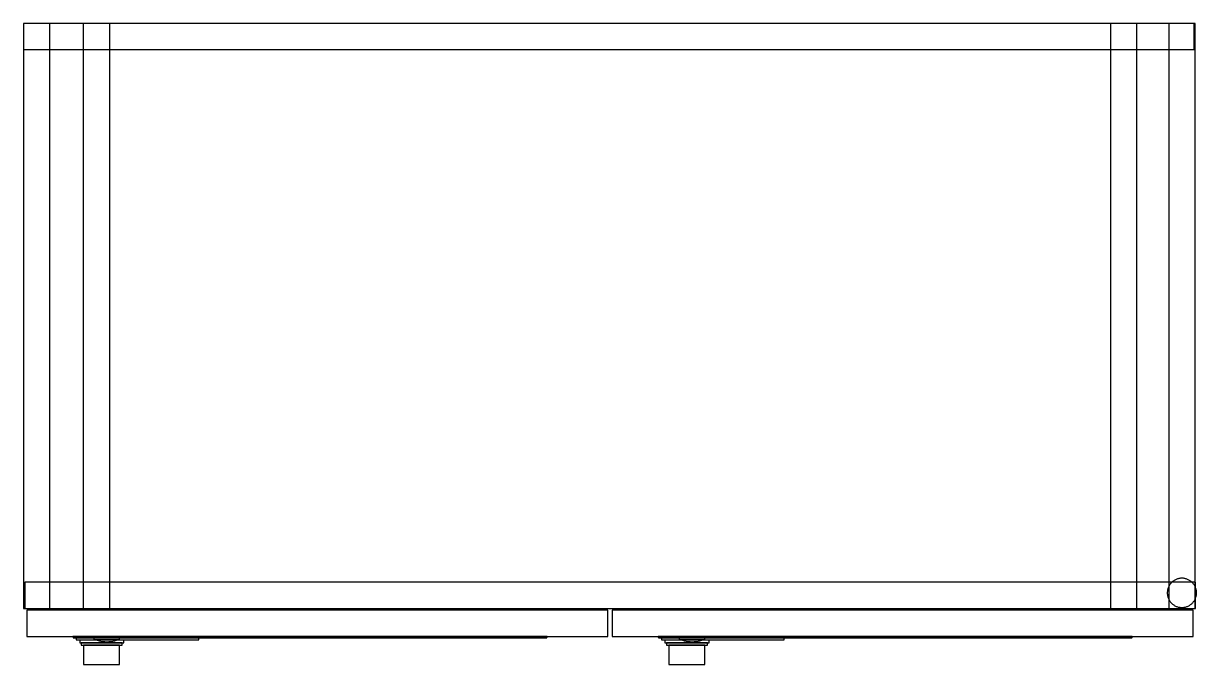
# Model space of a CAD drawing. Header units: millimetres. Extents: x 1075 to 13200, y 678 to 7235.
# Drawn here: x 7474 to 8276, y 3493 to 3932 of the extents above; entities that cross this region are included whole.
import ezdxf

# ---------------------------------------------------------------- set-up
doc = ezdxf.new("R2010")
doc.units = ezdxf.units.MM

msp = doc.modelspace()

# ---------------------------------------------------------------- linework, layer by layer
at = {"color": 0}
for points in [[(8274.12, 3931.65), (7474.12, 3931.65), (7474.12, 3913.85), (8274.12, 3913.85)], [(7492.06, 3931.65), (7474.12, 3931.65), (7474.12, 3531.73), (7492.06, 3531.73)], [(7533.05, 3931.57), (7515, 3931.57), (7515, 3531.75), (7533.05, 3531.75)], [(8235.05, 3931.57), (8217, 3931.57), (8217, 3531.75), (8235.05, 3531.75)], [(8274.95, 3931.71), (8256.95, 3931.71), (8256.95, 3531.71), (8274.95, 3531.71)], [(8275.84, 3542.34), (8275.83, 3542.85), (8275.79, 3543.36), (8275.73, 3543.86), (8275.64, 3544.35), (8275.53, 3544.84), (8275.39, 3545.31), (8275.24, 3545.77), (8275.06, 3546.23), (8274.86, 3546.67), (8274.64, 3547.1), (8274.39, 3547.52), (8274.13, 3547.93), (8273.86, 3548.32), (8273.56, 3548.7), (8273.24, 3549.06), (8272.91, 3549.41), (8272.57, 3549.74), (8272.2, 3550.05), (8271.82, 3550.35), (8271.43, 3550.63), (8271.03, 3550.89), (8270.61, 3551.13), (8270.18, 3551.35), (8269.73, 3551.55), (8269.28, 3551.73), (8268.82, 3551.89), (8268.34, 3552.02), (8267.86, 3552.13), (8267.36, 3552.22), (8266.86, 3552.29), (8266.36, 3552.33), (8265.84, 3552.34), (8265.33, 3552.33), (8264.82, 3552.29), (8264.32, 3552.22), (8263.83, 3552.13), (8263.35, 3552.02), (8262.87, 3551.89), (8262.41, 3551.73), (8261.95, 3551.55), (8261.51, 3551.35), (8261.08, 3551.13), (8260.66, 3550.89), (8260.25, 3550.63), (8259.86, 3550.35), (8259.48, 3550.05), (8259.12, 3549.74), (8258.77, 3549.41), (8258.44, 3549.06), (8258.13, 3548.7), (8257.83, 3548.32), (8257.55, 3547.93), (8257.29, 3547.52), (8257.05, 3547.1), (8256.83, 3546.67), (8256.63, 3546.23), (8256.45, 3545.77), (8256.29, 3545.31), (8256.16, 3544.84), (8256.05, 3544.35), (8255.96, 3543.86), (8255.9, 3543.36), (8255.86, 3542.85), (8255.84, 3542.34), (8255.86, 3541.82), (8255.9, 3541.32), (8255.96, 3540.82), (8256.05, 3540.32), (8256.16, 3539.84), (8256.29, 3539.37), (8256.45, 3538.9), (8256.63, 3538.45), (8256.83, 3538), (8257.05, 3537.57), (8257.29, 3537.16), (8257.55, 3536.75), (8257.83, 3536.36), (8258.13, 3535.98), (8258.44, 3535.62), (8258.77, 3535.27), (8259.12, 3534.94), (8259.48, 3534.62), (8259.86, 3534.33), (8260.25, 3534.05), (8260.66, 3533.79), (8261.08, 3533.55), (8261.51, 3533.33), (8261.95, 3533.12), (8262.41, 3532.95), (8262.87, 3532.79), (8263.35, 3532.65), (8263.83, 3532.54), (8264.32, 3532.45), (8264.82, 3532.39), (8265.33, 3532.35), (8265.84, 3532.34), (8266.36, 3532.35), (8266.86, 3532.39), (8267.36, 3532.45), (8267.86, 3532.54), (8268.34, 3532.65), (8268.82, 3532.79), (8269.28, 3532.95), (8269.73, 3533.12), (8270.18, 3533.33), (8270.61, 3533.55), (8271.03, 3533.79), (8271.43, 3534.05), (8271.82, 3534.33), (8272.2, 3534.62), (8272.57, 3534.94), (8272.91, 3535.27), (8273.24, 3535.62), (8273.56, 3535.98), (8273.86, 3536.36), (8274.13, 3536.75), (8274.39, 3537.16), (8274.64, 3537.57), (8274.86, 3538), (8275.06, 3538.45), (8275.24, 3538.9), (8275.39, 3539.37), (8275.53, 3539.84), (8275.64, 3540.32), (8275.73, 3540.82), (8275.79, 3541.32), (8275.83, 3541.82)], [(8275.02, 3549.65), (7475.02, 3549.65), (7475.02, 3531.65), (8275.02, 3531.65)], [(7873.46, 3530.57), (7476.46, 3530.57), (7476.46, 3512.57), (7873.46, 3512.57)], [(8273.46, 3530.57), (7876.46, 3530.57), (7876.46, 3512.57), (8273.46, 3512.57)], [(7831.96, 3512.59), (7507.97, 3512.59), (7507.97, 3512.13), (7507.98, 3512.1), (7507.98, 3512.07), (7507.98, 3512.05), (7507.99, 3512.02), (7507.99, 3512), (7508, 3511.97), (7508.01, 3511.95), (7508.02, 3511.93), (7508.03, 3511.9), (7508.04, 3511.88), (7508.05, 3511.86), (7508.06, 3511.84), (7508.08, 3511.82), (7508.09, 3511.8), (7508.11, 3511.78), (7508.13, 3511.76), (7508.14, 3511.74), (7508.16, 3511.73), (7508.18, 3511.71), (7508.2, 3511.7), (7508.22, 3511.68), (7508.25, 3511.67), (7508.27, 3511.66), (7508.29, 3511.65), (7508.32, 3511.64), (7508.34, 3511.63), (7508.36, 3511.62), (7508.39, 3511.62), (7508.41, 3511.61), (7508.44, 3511.61), (7508.47, 3511.61), (7508.49, 3511.61), (7831.44, 3511.61), (7831.46, 3511.61), (7831.49, 3511.61), (7831.52, 3511.61), (7831.54, 3511.62), (7831.57, 3511.62), (7831.59, 3511.63), (7831.62, 3511.64), (7831.64, 3511.65), (7831.66, 3511.66), (7831.69, 3511.67), (7831.71, 3511.68), (7831.73, 3511.7), (7831.75, 3511.71), (7831.77, 3511.73), (7831.79, 3511.74), (7831.8, 3511.76), (7831.82, 3511.78), (7831.84, 3511.8), (7831.85, 3511.82), (7831.87, 3511.84), (7831.88, 3511.86), (7831.89, 3511.88), (7831.91, 3511.9), (7831.92, 3511.93), (7831.93, 3511.95), (7831.93, 3511.97), (7831.94, 3512), (7831.95, 3512.02), (7831.95, 3512.05), (7831.95, 3512.07), (7831.96, 3512.1), (7831.96, 3512.13)], [(7593.98, 3512.54), (7510.18, 3512.54), (7510.18, 3510.12), (7593.98, 3510.12)], [(7539.75, 3511.62), (7522.23, 3511.62), (7522.23, 3510.47), (7539.75, 3510.47)], [(8231.96, 3512.59), (7907.97, 3512.59), (7907.97, 3512.13), (7907.98, 3512.1), (7907.98, 3512.07), (7907.98, 3512.05), (7907.99, 3512.02), (7907.99, 3512), (7908, 3511.97), (7908.01, 3511.95), (7908.02, 3511.93), (7908.03, 3511.9), (7908.04, 3511.88), (7908.05, 3511.86), (7908.06, 3511.84), (7908.08, 3511.82), (7908.09, 3511.8), (7908.11, 3511.78), (7908.13, 3511.76), (7908.14, 3511.74), (7908.16, 3511.73), (7908.18, 3511.71), (7908.2, 3511.7), (7908.22, 3511.68), (7908.25, 3511.67), (7908.27, 3511.66), (7908.29, 3511.65), (7908.32, 3511.64), (7908.34, 3511.63), (7908.36, 3511.62), (7908.39, 3511.62), (7908.41, 3511.61), (7908.44, 3511.61), (7908.47, 3511.61), (7908.49, 3511.61), (8231.44, 3511.61), (8231.46, 3511.61), (8231.49, 3511.61), (8231.52, 3511.61), (8231.54, 3511.62), (8231.57, 3511.62), (8231.59, 3511.63), (8231.62, 3511.64), (8231.64, 3511.65), (8231.66, 3511.66), (8231.69, 3511.67), (8231.71, 3511.68), (8231.73, 3511.7), (8231.75, 3511.71), (8231.77, 3511.73), (8231.79, 3511.74), (8231.8, 3511.76), (8231.82, 3511.78), (8231.84, 3511.8), (8231.85, 3511.82), (8231.87, 3511.84), (8231.88, 3511.86), (8231.89, 3511.88), (8231.91, 3511.9), (8231.92, 3511.93), (8231.93, 3511.95), (8231.93, 3511.97), (8231.94, 3512), (8231.95, 3512.02), (8231.95, 3512.05), (8231.95, 3512.07), (8231.96, 3512.1), (8231.96, 3512.13)], [(7993.98, 3512.54), (7910.18, 3512.54), (7910.18, 3510.12), (7993.98, 3510.12)], [(7939.75, 3511.62), (7922.23, 3511.62), (7922.23, 3510.47), (7939.75, 3510.47)], [(7542.65, 3510.08), (7512.57, 3510.08), (7512.57, 3508.21), (7542.65, 3508.21)], [(7541.64, 3508.23), (7513.58, 3508.23), (7513.58, 3506.69), (7541.64, 3506.69)], [(7539.86, 3506.68), (7515.21, 3506.68), (7515.21, 3493.32), (7539.86, 3493.32)], [(7942.65, 3510.08), (7912.57, 3510.08), (7912.57, 3508.21), (7942.65, 3508.21)], [(7941.64, 3508.23), (7913.58, 3508.23), (7913.58, 3506.69), (7941.64, 3506.69)], [(7939.86, 3506.68), (7915.21, 3506.68), (7915.21, 3493.32), (7939.86, 3493.32)]]:
    msp.add_lwpolyline(points, close=True, dxfattribs=at)
for points in [[(7523.21, 3510.47), (7524.48, 3510.01), (7525.78, 3509.63), (7527.1, 3509.33), (7528.43, 3509.11), (7529.78, 3508.98), (7531.13, 3508.94), (7532.48, 3508.98), (7533.83, 3509.1), (7535.16, 3509.32), (7536.48, 3509.61), (7537.78, 3509.99), (7539.05, 3510.45)], [(7923.21, 3510.47), (7924.48, 3510.01), (7925.78, 3509.63), (7927.1, 3509.33), (7928.43, 3509.11), (7929.78, 3508.98), (7931.13, 3508.94), (7932.48, 3508.98), (7933.83, 3509.1), (7935.16, 3509.32), (7936.48, 3509.61), (7937.78, 3509.99), (7939.05, 3510.45)]]:
    msp.add_lwpolyline(points, dxfattribs=at)

doc.saveas('drawing.dxf')
